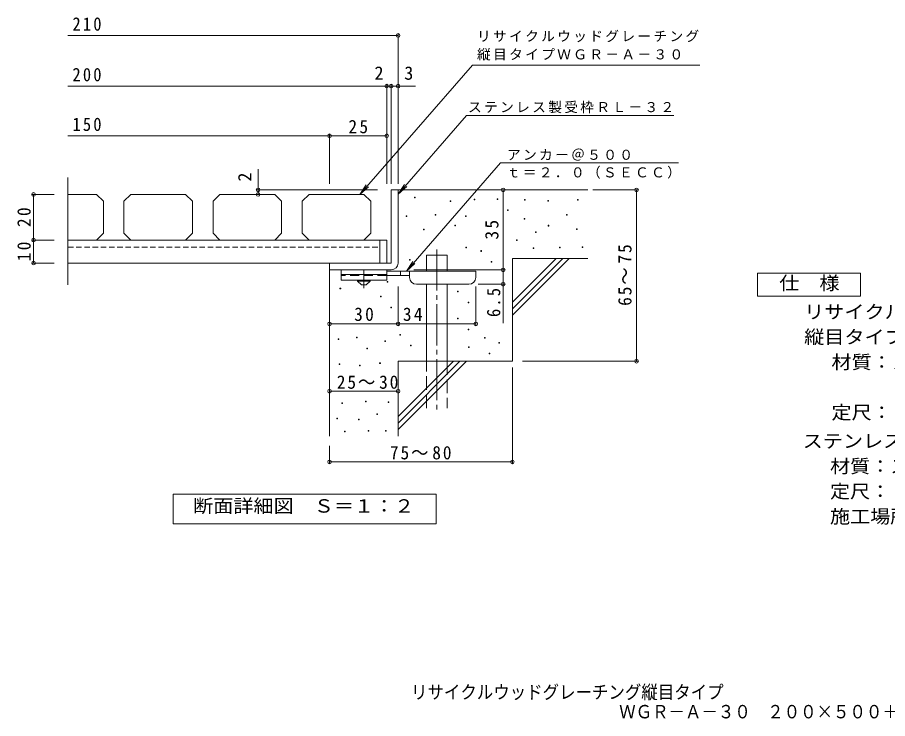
# Model space of a CAD drawing. Units: millimetres at full size. Extents: x -341 to 343, y -273 to 262.
# Drawn here: x -341.1 to 39.7, y -273.3 to 33.5 of the extents above; entities that cross this region are included whole.
import ezdxf
from ezdxf.enums import TextEntityAlignment as Align

# ---------------------------------------------------------------- set-up
doc = ezdxf.new("R2010")
doc.units = ezdxf.units.MM
doc.header["$LTSCALE"] = 2
doc.header["$PDMODE"] = 32
doc.header["$PDSIZE"] = 1.6
for name, pattern in [('CHAIN1', [8, 5, -1, 1, -1]), ('CHAIN2', [12, 9, -1, 1, -1]), ('DASHED1', [1.8, 1.2, -0.6]), ('DASHED2', [3, 2, -1]), ('DASHED3', [4, 3, -1])]:
    doc.linetypes.add(name, pattern=pattern)
for name, color, linetype, lineweight in [('D-0', 7, 'Continuous', 9), ('D-1', 2, 'Continuous', 9), ('D-3', 4, 'Continuous', 9), ('D-4', 7, 'Continuous', 9), ('D-5', 7, 'Continuous', 9), ('D-6', 6, 'Continuous', 9), ('D-9', 4, 'Continuous', 9)]:
    doc.layers.add(name, color=color, linetype=linetype, lineweight=lineweight)
doc.layers.add('F-5_F-5ﾚｲﾔ', color=2, linetype='Continuous')
doc.styles.add('ＭＳ ゴシック', font='')
doc.styles.get('ＭＳ ゴシック').set_extended_font_data('MS Gothic')

msp = doc.modelspace()

# ---------------------------------------------------------------- linework, layer by layer
at = {"layer": 'D-0'}
for points in [[(-167.37, -45.464), (-167.37, -45.164), (-167.07, -45.164), (-167.07, -45.464)], [(-151.704, -47.085), (-151.704, -46.785), (-151.404, -46.785), (-151.404, -47.085)], [(-141.17, -46.275), (-141.17, -45.975), (-140.87, -45.975), (-140.87, -46.275)], [(-131.169, -46.165), (-131.169, -45.865), (-130.869, -45.865), (-130.869, -46.165)], [(-119.141, -46.369), (-119.141, -46.069), (-118.841, -46.069), (-118.841, -46.369)], [(-108.99, -46.91), (-108.99, -46.61), (-108.69, -46.61), (-108.69, -46.91)], [(-95.996, -46.504), (-95.996, -46.204), (-95.696, -46.204), (-95.696, -46.504)], [(-170.975, -53.526), (-170.975, -53.226), (-170.675, -53.226), (-170.675, -53.526)], [(-158.257, -52.986), (-158.257, -52.686), (-157.957, -52.686), (-157.957, -52.986)], [(-144.992, -53.527), (-144.992, -53.227), (-144.692, -53.227), (-144.692, -53.527)], [(-126.599, -50.963), (-126.599, -50.663), (-126.299, -50.663), (-126.299, -50.963)], [(-100.869, -53.001), (-100.869, -52.701), (-100.569, -52.701), (-100.569, -53.001)], [(-119.411, -54.76), (-119.411, -54.46), (-119.111, -54.46), (-119.111, -54.76)], [(-163.39, -59.486), (-163.39, -59.186), (-163.09, -59.186), (-163.09, -59.486)], [(-149.73, -57.723), (-149.73, -57.423), (-149.43, -57.423), (-149.43, -57.723)], [(-114.404, -60.581), (-114.404, -60.28), (-114.104, -60.28), (-114.104, -60.581)], [(-108.854, -57.738), (-108.854, -57.438), (-108.554, -57.438), (-108.554, -57.738)], [(-96.402, -59.227), (-96.402, -58.927), (-96.102, -58.927), (-96.102, -59.227)], [(-122.693, -64.077), (-122.693, -63.777), (-122.393, -63.777), (-122.393, -64.077)], [(-144.857, -67.333), (-144.857, -67.033), (-144.557, -67.033), (-144.557, -67.333)], [(-138.351, -68.83), (-138.351, -68.53), (-138.051, -68.53), (-138.051, -68.83)], [(-115.351, -67.619), (-115.351, -67.319), (-115.051, -67.319), (-115.051, -67.619)], [(-103.846, -67.348), (-103.846, -67.048), (-103.546, -67.048), (-103.546, -67.348)], [(-93.966, -67.213), (-93.966, -66.913), (-93.666, -66.913), (-93.666, -67.213)], [(-169.531, -72.745), (-169.531, -72.445), (-169.231, -72.445), (-169.231, -72.745)], [(-133.781, -73.628), (-133.781, -73.328), (-133.481, -73.328), (-133.481, -73.628)], [(-179.274, -82.266), (-179.274, -81.966), (-178.974, -81.966), (-178.974, -82.266)], [(-199.953, -85.242), (-199.953, -84.941), (-199.653, -84.941), (-199.653, -85.242)], [(-148.493, -86.499), (-148.493, -86.199), (-148.193, -86.199), (-148.193, -86.499)], [(-182.256, -88.729), (-182.256, -88.429), (-181.956, -88.429), (-181.956, -88.729)], [(-143.923, -91.297), (-143.923, -90.997), (-143.623, -90.997), (-143.623, -91.297)], [(-177.685, -93.527), (-177.685, -93.226), (-177.385, -93.226), (-177.385, -93.527)], [(-148.493, -98.332), (-148.493, -98.032), (-148.193, -98.032), (-148.193, -98.332)], [(-143.923, -103.13), (-143.923, -102.83), (-143.623, -102.83), (-143.623, -103.13)], [(-192.793, -106.626), (-192.793, -106.326), (-192.493, -106.326), (-192.493, -106.626)], [(-173.719, -105.448), (-173.719, -105.148), (-173.419, -105.148), (-173.419, -105.448)], [(-136.746, -106.87), (-136.746, -106.57), (-136.446, -106.57), (-136.446, -106.87)], [(-200.74, -107.475), (-200.74, -107.175), (-200.44, -107.175), (-200.44, -107.475)], [(-180.284, -108.304), (-180.284, -108.004), (-179.984, -108.004), (-179.984, -108.304)], [(-169.149, -110.246), (-169.149, -109.946), (-168.849, -109.946), (-168.849, -110.246)], [(-130.375, -109.021), (-130.375, -108.721), (-130.075, -108.721), (-130.075, -109.021)], [(-188.223, -111.423), (-188.223, -111.123), (-187.923, -111.123), (-187.923, -111.423)], [(-143.649, -110.931), (-143.649, -110.631), (-143.349, -110.631), (-143.349, -110.931)], [(-134.696, -113.612), (-134.696, -113.312), (-134.396, -113.312), (-134.396, -113.612)], [(-200.257, -118.36), (-200.257, -118.06), (-199.957, -118.06), (-199.957, -118.36)], [(-182.594, -117.903), (-182.594, -117.603), (-182.294, -117.603), (-182.294, -117.903)], [(-191.426, -118.969), (-191.426, -118.669), (-191.126, -118.669), (-191.126, -118.969)], [(-199.191, -135.414), (-199.191, -135.114), (-198.891, -135.114), (-198.891, -135.414)], [(-188.837, -134.652), (-188.837, -134.352), (-188.537, -134.352), (-188.537, -134.652)], [(-178.864, -135.033), (-178.864, -134.733), (-178.564, -134.733), (-178.564, -135.033)], [(-183.812, -140.21), (-183.812, -139.91), (-183.512, -139.91), (-183.512, -140.21)], [(-201.323, -142.114), (-201.323, -141.814), (-201.023, -141.814), (-201.023, -142.114)], [(-191.883, -142.57), (-191.883, -142.27), (-191.583, -142.27), (-191.583, -142.57)], [(-198.049, -147.824), (-198.049, -147.524), (-197.749, -147.524), (-197.749, -147.824)], [(-187.695, -147.519), (-187.695, -147.219), (-187.395, -147.219), (-187.395, -147.519)], [(-180.082, -147.519), (-180.082, -147.219), (-179.782, -147.219), (-179.782, -147.519)]]:
    msp.add_lwpolyline(points, close=True, dxfattribs=at)
at = {"layer": 'D-1'}
for p, q in [((-177.51, -41.932), (-177.51, -73.932)), ((-177.51, -41.932), (-174.51, -41.932)), ((-174.51, -73.932), (-174.51, -41.932)), ((-204.51, -73.932), (-177.51, -73.932)), ((-204.51, -76.932), (-204.51, -73.932)), ((-204.51, -76.932), (-177.51, -76.932))]:
    msp.add_line(p, q, dxfattribs=at)
msp.add_arc((-177.51, -73.932), 3, 270, 0, dxfattribs=at)
at = {"layer": 'D-3'}
for p, q in [((-319.044, -36.509), (-319.044, -83.534)), ((-306.51, -43.932), (-319.044, -43.932)), ((-306.51, -43.932), (-303.51, -46.932)), ((-294.51, -46.932), (-291.51, -43.932)), ((-267.51, -43.932), (-291.51, -43.932)), ((-267.51, -43.932), (-264.51, -46.932)), ((-255.51, -46.932), (-252.51, -43.932)), ((-228.51, -43.932), (-252.51, -43.932)), ((-228.51, -43.932), (-225.51, -46.932)), ((-216.51, -46.932), (-213.51, -43.932)), ((-189.51, -43.932), (-213.51, -43.932)), ((-189.51, -43.932), (-186.51, -46.932)), ((-303.51, -46.932), (-303.51, -60.932)), ((-264.51, -46.932), (-264.51, -60.932)), ((-225.51, -46.932), (-225.51, -60.932)), ((-186.51, -46.932), (-186.51, -60.932)), ((-306.51, -63.932), (-303.51, -60.932)), ((-267.51, -63.932), (-264.51, -60.932)), ((-228.51, -63.932), (-225.51, -60.932)), ((-189.51, -63.932), (-186.51, -60.932))]:
    msp.add_line(p, q, dxfattribs=at)
for points in [[(-294.51, -46.932), (-294.51, -60.932), (-291.51, -63.932)], [(-255.51, -46.932), (-255.51, -60.932), (-252.51, -63.932)], [(-216.51, -46.932), (-216.51, -60.932), (-213.51, -63.932)]]:
    msp.add_lwpolyline(points, dxfattribs=at)
at = {"layer": 'D-4'}
for p, q in [((-319.043, 25.642), (-174.51, 25.642)), ((-174.51, -39.341), (-174.51, 26.242)), ((-179.51, -39.341), (-179.51, 4.103)), ((-177.51, -39.341), (-177.51, 4.103)), ((-319.043, 3.503), (-179.51, 3.503)), ((-179.51, 3.503), (-178.509, 3.503)), ((-178.509, 3.503), (-166.977, 3.503)), ((-319.043, -18.248), (-204.51, -18.248)), ((-204.51, -39.341), (-204.51, -17.648)), ((-204.51, -18.248), (-179.51, -18.248)), ((-235.769, -43.932), (-235.769, -32.839)), ((-334.644, -43.932), (-325.044, -43.932)), ((-334.044, -63.932), (-334.044, -43.932)), ((-236.369, -41.932), (-183.51, -41.932)), ((-128.517, -76.932), (-128.517, -41.932)), ((-89.304, -41.932), (-69.573, -41.932)), ((-70.173, -116.932), (-70.173, -41.932)), ((-334.644, -63.932), (-325.044, -63.932)), ((-334.044, -73.932), (-334.044, -63.932)), ((-334.644, -73.932), (-325.044, -73.932)), ((-167.708, -76.932), (-127.917, -76.932)), ((-128.517, -76.932), (-128.517, -100.282)), ((-127.917, -83.231), (-139.508, -83.231)), ((-174.508, -101.152), (-174.508, -84.231)), ((-140.508, -101.152), (-140.508, -84.231)), ((-120.062, -116.932), (-69.573, -116.932)), ((-124.51, -119.687), (-124.51, -161.548)), ((-204.51, -130.055), (-174.51, -130.055)), ((-204.51, -153.932), (-204.51, -161.548)), ((-204.51, -160.948), (-124.51, -160.948))]:
    msp.add_line(p, q, dxfattribs=at)
msp.add_lwpolyline([(-204.508, -100.552), (-174.508, -100.552), (-140.508, -100.552)], dxfattribs=at)
for p in [(-174.51, 25.642), (-179.51, 3.503), (-177.51, 3.503), (-174.51, 3.503), (-204.51, -18.248), (-179.51, -18.248), (-235.769, -41.932), (-128.517, -41.932), (-70.173, -41.932), (-334.044, -43.932), (-235.769, -43.932), (-334.044, -63.932), (-334.044, -73.932), (-128.517, -76.932), (-128.517, -83.231), (-204.508, -100.552), (-174.508, -100.552), (-140.508, -100.552), (-70.173, -116.932), (-204.51, -130.055), (-174.51, -130.055), (-204.51, -160.948), (-124.51, -160.948)]:
    msp.add_point(p, dxfattribs=at)
at = {"layer": 'D-5'}
for p, q in [((-144.546, -9.349), (-174.51, -43.775)), ((-144.546, -9.349), (-53.881, -9.349)), ((-170.886, -77.431), (-129.702, -30.113)), ((-129.702, -30.113), (-51.799, -30.113)), ((-191.259, -43.932), (-188.497, -39.764)), ((-191.259, -43.932), (-187.512, -40.621)), ((-174.51, -43.775), (-171.748, -39.608)), ((-174.51, -43.775), (-170.763, -40.465)), ((-170.886, -77.431), (-168.124, -73.264)), ((-170.886, -77.431), (-167.139, -74.121)), ((-17.211, -78.405), (27.789, -78.405)), ((-17.211, -88.406), (-17.211, -78.405))]:
    msp.add_line(p, q, dxfattribs=at)
for points in [[(-191.259, -43.932), (-141.985, 12.681), (-42.45, 12.681)], [(27.789, -78.405), (27.789, -88.406), (-17.211, -88.406)]]:
    msp.add_lwpolyline(points, dxfattribs=at)
msp.add_lwpolyline([(-272.909, -188.12), (-272.909, -175.12), (-157.909, -175.12), (-157.909, -188.12)], close=True, dxfattribs=at)
at = {"layer": 'D-6'}
for p, q in [((-174.51, -41.932), (-91.51, -41.932)), ((-182.51, -63.932), (-182.51, -73.932)), ((-162.051, -77.431), (-162.051, -70.431)), ((-162.051, -70.431), (-153.051, -70.431)), ((-153.051, -77.431), (-153.051, -70.431)), ((-124.51, -91.134), (-105.308, -71.932)), ((-124.51, -71.932), (-91.51, -71.932)), ((-124.51, -93.962), (-102.479, -71.932)), ((-124.51, -71.932), (-124.51, -116.932)), ((-124.51, -96.79), (-99.651, -71.932)), ((-179.51, -73.932), (-319.044, -73.932)), ((-204.51, -76.932), (-204.51, -149.661)), ((-162.051, -116.932), (-162.051, -83.231)), ((-153.051, -116.932), (-153.051, -83.231)), ((-174.51, -116.932), (-124.51, -116.932)), ((-174.51, -116.932), (-174.51, -149.661)), ((-174.51, -141.133), (-150.308, -116.932)), ((-174.51, -143.961), (-147.48, -116.932)), ((-174.51, -146.789), (-144.652, -116.932))]:
    msp.add_line(p, q, dxfattribs=at)
at = {"layer": 'D-6', "linetype": 'DASHED1'}
msp.add_line((-319.044, -66.932), (-182.51, -66.932), dxfattribs=at)
at = {"layer": 'D-6', "linetype": 'CHAIN2'}
msp.add_line((-157.551, -67.981), (-157.551, -139.598), dxfattribs=at)
at = {"layer": 'D-6', "linetype": 'DASHED3'}
for p, q in [((-162.051, -137.432), (-162.051, -116.932)), ((-153.051, -116.932), (-153.051, -137.432))]:
    msp.add_line(p, q, dxfattribs=at)
at = {"layer": 'D-6'}
msp.add_lwpolyline([(-319.044, -63.932), (-179.51, -63.932), (-179.51, -73.932)], dxfattribs=at)
at = {"layer": 'D-9', "color": 3}
for p, q in [((-199.508, -76.932), (-199.508, -81.432)), ((-179.508, -76.932), (-199.508, -76.932)), ((-179.508, -78.932), (-199.508, -78.932)), ((-179.508, -76.932), (-179.508, -81.432)), ((-179.508, -81.432), (-199.508, -81.432))]:
    msp.add_line(p, q, dxfattribs=at)
at = {"layer": 'D-9', "color": 3, "linetype": 'DASHED2'}
msp.add_line((-179.508, -79.432), (-199.508, -79.432), dxfattribs=at)
at = {"layer": 'D-9', "linetype": 'CHAIN1'}
msp.add_line((-189.508, -84.979), (-189.508, -76.932), dxfattribs=at)
at = {"layer": 'D-9'}
for p, q in [((-140.508, -77.431), (-179.508, -77.431)), ((-169.503, -79.431), (-179.508, -79.431)), ((-173.508, -79.431), (-173.508, -77.431)), ((-169.508, -80.231), (-169.508, -77.431)), ((-140.508, -80.231), (-140.508, -77.431)), ((-166.508, -83.231), (-143.508, -83.231))]:
    msp.add_line(p, q, dxfattribs=at)
at = {"layer": 'D-9', "color": 2}
for p, q in [((-192.258, -81.931), (-192.258, -81.432)), ((-192.258, -81.931), (-190.508, -83.431)), ((-192.258, -81.931), (-186.758, -81.931)), ((-190.508, -83.431), (-188.508, -83.431)), ((-188.508, -83.431), (-186.758, -81.931)), ((-186.758, -81.931), (-186.758, -81.432))]:
    msp.add_line(p, q, dxfattribs=at)
at = {"layer": 'D-9'}
for centre, start, end in [((-166.508, -80.231), 180, 270), ((-143.508, -80.231), 270, 0)]:
    msp.add_arc(centre, 3, start, end, dxfattribs=at)

# ---------------------------------------------------------------- texts
at = {"layer": 'D-1', "char_height": 5.865, "attachment_point": 7, "style": 'ＭＳ ゴシック'}
for s, insert in [('\\T1.27;\\W0.9;210', (-317.044, 27.642)), ('\\T1.27;\\W0.9;150', (-317.044, -16.248))]:
    msp.add_mtext(s, dxfattribs=dict(at, insert=insert))
at = {"layer": 'D-3', "color": 2, "insert": (-317.044, 5.503), "char_height": 5.865, "attachment_point": 7, "style": 'ＭＳ ゴシック'}
msp.add_mtext('\\T1.27;\\W0.9;200', dxfattribs=at)
at = {"layer": 'D-4', "color": 2, "style": 'ＭＳ ゴシック'}
for s, p in [('2', (-184.878, 4.503)), ('3', (-171.849, 4.503))]:
    msp.add_text(s, height=5.865, dxfattribs=at).set_placement(p, align=Align.BOTTOM_LEFT)
msp.add_text('2', height=5.865, rotation=90, dxfattribs=at).set_placement((-236.969, -38.341), align=Align.BOTTOM_LEFT)
at = {"layer": 'D-4', "color": 2, "char_height": 5.865, "attachment_point": 7, "style": 'ＭＳ ゴシック'}
for s, insert in [('\\T1.27;\\W0.95;25', (-196.26, -17.248)), ('\\T1.27;\\W0.95;30', (-193.758, -99.352)), ('\\T1.27;\\W0.95;34', (-172.435, -99.352)), ('\\T1.22;\\W0.95;25～30', (-201.35, -129.055)), ('\\T1.22;\\W0.95;75～80', (-178.083, -159.948))]:
    msp.add_mtext(s, dxfattribs=dict(at, insert=insert))
at = {"layer": 'D-4', "color": 2, "char_height": 5.865, "attachment_point": 7, "rotation": 90, "style": 'ＭＳ ゴシック'}
for s, insert in [('\\T1.27;\\W0.95;20', (-335.244, -58.182)), ('\\T1.27;\\W0.95;35', (-130.517, -63.682)), ('\\T1.27;\\W0.95;10', (-335.244, -73.182)), ('\\T1.22;\\W0.95;65～75', (-72.279, -92.682)), ('\\T1.27;\\W0.9;6.5', (-129.717, -97.57))]:
    msp.add_mtext(s, dxfattribs=dict(at, insert=insert))
at = {"layer": 'D-5', "color": 2, "style": 'ＭＳ ゴシック', "width": 1.1}
for s, p in [('仕\u3000様', (-7.711, -87.405)), ('リサイクルウッドグレーチング', (3.208, -99.99)), ('縦目タイプ\u3000ＷＧＲ－Ａ－３０\u3000２００×５００（色：チョコ）', (3.208, -110.99)), ('材質：メインバー\u3000（リサイクルウッド）', (15.15, -121.99)), ('定尺：４９９', (15.15, -143.99)), ('ステンレス製受枠\u3000ＲＬ－３２', (2.56, -156.535)), ('材質：ステンレス鋼板ｔ＝３．０（ＳＵＳ３０４）', (14.502, -167.535)), ('定尺：２０００', (14.502, -178.535)), ('断面詳細図\u3000Ｓ＝１：２', (-264.223, -184.926)), ('施工場所の状況に合わせて、アンカーをプライヤー等で折り曲げてご使用ください。', (14.502, -189.535))]:
    msp.add_text(s, height=5.865, dxfattribs=at).set_placement(p, align=Align.BOTTOM_LEFT)
at = {"layer": 'D-5', "char_height": 4.399, "attachment_point": 7, "style": 'ＭＳ ゴシック'}
for s, insert in [('\\T1.17;リサイクルウッドグレーチング', (-139.985, 22.681)), ('\\T1.17;縦目タイプＷＧＲ－Ａ－３０', (-139.985, 14.681)), ('\\T1.17;ステンレス製受枠ＲＬ－３２', (-143.923, -8.398)), ('\\T1.17;アンカー＠５００', (-126.854, -29.181)), ('\\T1.17;ｔ＝２．０（ＳＥＣＣ）', (-126.973, -37.045))]:
    msp.add_mtext(s, dxfattribs=dict(at, insert=insert))
at = {"layer": 'F-5_F-5ﾚｲﾔ', "style": 'ＭＳ ゴシック', "width": 0.9}
for s, p in [('リサイクルウッドグレーチング縦目タイプ', (-168.87, -266.389)), ('ＷＧＲ－Ａ－３０\u3000２００×５００＋ＲＬ－３２', (-77.757, -274.943))]:
    msp.add_text(s, height=5.865, dxfattribs=at).set_placement(p, align=Align.BOTTOM_LEFT)

doc.saveas('drawing.dxf')
